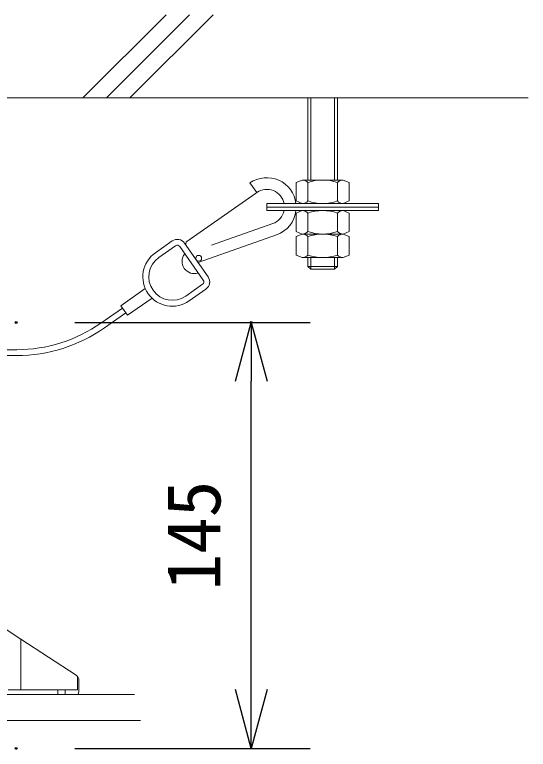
# Model space of a CAD drawing. Units: millimetres, scale not verified. Extents: x -63 to 62, y -116 to 117.
# Drawn here: x 6.65 to 24.13, y 28.29 to 53.3 of the extents above; entities that cross this region are included whole.
import ezdxf
from ezdxf.enums import TextEntityAlignment as Align

# ---------------------------------------------------------------- set-up
doc = ezdxf.new("R2010")
doc.units = ezdxf.units.MM
doc.header["$LTSCALE"] = 0.125
doc.header["$PDMODE"] = 32
doc.header["$PDSIZE"] = 0.0625
for name, color, linetype, lineweight in [('0-0_0', 7, 'Continuous', 25), ('0-5_GAIKEI', 1, 'Continuous', 18), ('0-6_SUNPO', 7, 'Continuous', 25)]:
    doc.layers.add(name, color=color, linetype=linetype, lineweight=lineweight)
doc.layers.add('0-4_Defpoints', color=7, linetype='Continuous')
doc.styles.add('ＭＳ ゴシック', font='')
doc.styles.get('ＭＳ ゴシック').set_extended_font_data('MS Gothic')

# ---------------------------------------------------------------- blocks, each defined once
blk = doc.blocks.new('_OPEN30')
at = {"layer": '0-0_0'}
blk.add_line((0, 0), (-1, 0), dxfattribs=at)
blk.add_lwpolyline([(-1, 0.26795), (0, 0), (-1, -0.26795)], dxfattribs=at)
blk = doc.blocks.new('D3')
at = {"layer": '0-4_Defpoints'}
for p in [(7.8709, 43.4087), (15.8709, 43.4087), (7.8709, 28.9087)]:
    blk.add_point(p, dxfattribs=at)
at = {"layer": '0-6_SUNPO'}
for p, q in [((9.8709, 43.4087), (17.8709, 43.4087)), ((15.8709, 30.9087), (15.8709, 41.4087)), ((9.8709, 28.9087), (17.8709, 28.9087))]:
    blk.add_line(p, q, dxfattribs=at)
at = {"layer": '0-6_SUNPO', "xscale": 2, "yscale": 2}
for p, rotation in [((15.8709, 43.4087), 90), ((15.8709, 28.9087), 270)]:
    blk.add_blockref('_OPEN30', p, dxfattribs=dict(at, rotation=rotation))
at = {"layer": '0-6_SUNPO', "style": 'ＭＳ ゴシック'}
blk.add_text('145', height=1.833, rotation=90, dxfattribs=at).set_placement((15.3709, 34.2837), align=Align.BOTTOM_LEFT)

msp = doc.modelspace()

# ---------------------------------------------------------------- linework, layer by layer
at = {"layer": '0-5_GAIKEI'}
for p, q in [((8.9689, 50.4688), (11.7974, 53.2972)), ((9.7689, 50.4688), (12.5974, 53.2972)), ((10.5689, 50.4688), (13.3974, 53.2972)), ((16.6279, 50.4688), (16.6279, 47.6688)), ((16.7279, 50.4688), (16.7279, 47.6688)), ((17.5279, 50.4688), (17.5279, 47.6688)), ((17.6279, 50.4688), (17.6279, 47.6688)), ((14.8838, 47.2403), (14.6543, 47.568)), ((16.2279, 47.583), (16.4279, 47.6688)), ((16.2279, 47.583), (16.2279, 46.9546)), ((17.8279, 47.6688), (16.4279, 47.6688)), ((16.6279, 47.583), (16.6279, 46.9546)), ((17.6279, 47.583), (17.6279, 46.9546)), ((17.8279, 47.6688), (18.0279, 47.583)), ((18.0279, 46.9546), (18.0279, 47.583)), ((12.5082, 45.5769), (14.9604, 47.294)), ((16.4279, 46.8688), (16.2279, 46.9546)), ((18.0279, 46.9546), (17.8279, 46.8688)), ((19.0279, 46.7488), (15.2279, 46.7488)), ((16.2279, 46.543), (16.4279, 46.6288)), ((16.2279, 46.543), (16.2279, 45.9146)), ((16.6279, 46.543), (16.6279, 45.9146)), ((17.6279, 46.543), (17.6279, 45.9146)), ((17.8279, 46.6288), (18.0279, 46.543)), ((18.0279, 45.9146), (18.0279, 46.543)), ((13.3422, 45.4491), (15.4271, 46.1828)), ((12.8852, 44.8643), (15.5599, 45.8055)), ((16.4279, 45.8288), (16.2279, 45.9146)), ((16.2279, 45.743), (16.4279, 45.8288)), ((17.8279, 45.8288), (16.4279, 45.8288)), ((18.0279, 45.9146), (17.8279, 45.8288)), ((17.8279, 45.8288), (18.0279, 45.743)), ((11.4351, 45.1918), (12.0085, 45.5933)), ((16.2279, 45.743), (16.2279, 45.1146)), ((16.6279, 45.743), (16.6279, 45.1146)), ((17.6279, 45.743), (17.6279, 45.1146)), ((18.0279, 45.1146), (18.0279, 45.743)), ((12.1232, 45.4294), (11.5498, 45.0279)), ((13.0655, 44.2581), (12.2625, 45.4049)), ((12.4263, 45.5196), (13.2293, 44.3728)), ((12.4837, 45.4377), (12.8278, 44.9462)), ((16.4279, 45.0288), (16.2279, 45.1146)), ((16.4279, 45.0288), (17.8279, 45.0288)), ((16.7279, 45.0288), (16.7279, 44.6288)), ((17.5279, 45.0288), (17.5279, 44.6288)), ((17.6279, 45.0288), (17.6279, 44.7288)), ((18.0279, 45.1146), (17.8279, 45.0288)), ((12.4675, 43.7173), (13.0409, 44.1188)), ((11.0913, 43.9744), (10.2556, 43.3893)), ((13.1556, 43.955), (12.5822, 43.5534)), ((10.4851, 43.0616), (11.3208, 43.6468)), ((10.313, 43.3074), (9.5829, 42.7962)), ((10.2556, 43.3893), (10.4851, 43.0616)), ((9.6976, 42.6323), (10.4277, 43.1435)), ((6.715, 41.8919), (5.5813, 41.8919)), ((5.5813, 41.6919), (6.715, 41.6919))]:
    msp.add_line(p, q, dxfattribs=at)
at = {"layer": '0-5_GAIKEI', "color": 7}
for p, q in [((24.1279, 50.4688), (-27.6808, 50.4688)), ((6.8567, 32.0356), (6.0026, 32.5926)), ((6.8567, 30.3088), (6.8567, 32.0356)), ((6.8567, 32.0356), (8.739, 30.808)), ((8.7884, 30.3088), (8.7884, 30.7623)), ((8.8298, 30.3088), (8.8298, 30.6405)), ((6.4249, 30.3088), (8.7884, 30.3088)), ((8.1184, 30.3088), (8.1184, 30.1488)), ((8.3634, 30.3088), (8.3634, 30.1488)), ((8.8257, 30.2394), (8.8288, 30.2736)), ((8.8288, 30.2736), (8.8298, 30.3088)), ((5.9777, 30.1488), (8.7884, 30.1488)), ((8.7884, 30.1488), (8.7975, 30.1527)), ((8.7975, 30.1527), (8.8063, 30.1647)), ((8.8063, 30.1647), (8.8143, 30.1839)), ((8.8143, 30.1839), (8.8207, 30.2088)), ((8.8207, 30.2088), (8.8257, 30.2394)), ((5.7279, 29.2688), (10.9279, 29.2688))]:
    msp.add_line(p, q, dxfattribs=at)
at = {"layer": '0-5_GAIKEI'}
msp.add_lwpolyline([(15.2279, 46.6288), (19.0279, 46.6288), (19.0279, 46.8688), (15.2279, 46.8688)], close=True, dxfattribs=at)
msp.add_lwpolyline([(16.6279, 45.0288), (16.6279, 44.7288), (16.7279, 44.6288), (17.5279, 44.6288), (17.6279, 44.7288), (16.6279, 44.7288)], dxfattribs=at)
at = {"layer": '0-5_GAIKEI', "color": 7}
msp.add_lwpolyline([(5.7279, 29.2688), (5.7279, 30.1488), (10.7279, 30.1488)], dxfattribs=at)
at = {"layer": '0-5_GAIKEI'}
msp.add_circle((12.9097, 45.0035), 0.1, dxfattribs=at)
for centre, radius, start, end in [((15.2279, 46.7488), 1, 6.8921, 125), ((16.4279, 47.3928), 0.276, 43.5679, 90), ((17.1279, 46.1688), 1.5, 70.52878, 109.47122), ((17.8279, 47.3928), 0.276, 90, 136.4321), ((15.2279, 46.7488), 0.6, 11.53696, 125), ((16.4279, 47.1449), 0.276, 270, 316.4321), ((17.1279, 48.3688), 1.5, 250.52878, 289.47122), ((17.8279, 47.1449), 0.276, 223.5679, 270), ((15.2279, 46.7488), 0.6, 289.38771, 348.46304), ((15.2279, 46.7488), 1, 289.38771, 353.1079), ((16.4279, 46.3528), 0.276, 43.5679, 90), ((17.1279, 45.1288), 1.5, 70.52878, 109.47122), ((17.8279, 46.3528), 0.276, 90, 136.4321), ((16.4279, 46.1049), 0.276, 270, 316.4321), ((16.4279, 45.5528), 0.276, 43.5679, 90), ((17.1279, 47.3288), 1.5, 250.52878, 289.47122), ((17.1279, 44.3288), 1.5, 70.52878, 109.47122), ((17.8279, 46.1049), 0.276, 223.5679, 270), ((17.8279, 45.5528), 0.276, 90, 136.4321), ((12.1806, 45.3475), 0.3, 35, 125), ((12.5656, 45.495), 0.1, 125, 215), ((12.1806, 45.3475), 0.1, 35, 125), ((12.0087, 44.3726), 1, 125, 305), ((12.0087, 44.3726), 0.8, 125, 305), ((12.7595, 44.8984), 0.4167, 141.2602, 288.7398), ((16.4279, 45.3049), 0.276, 270, 316.4321), ((17.1279, 46.5288), 1.5, 250.52878, 289.47122), ((17.8279, 45.3049), 0.276, 223.5679, 270), ((12.9836, 44.2007), 0.3, 305, 35), ((12.9836, 44.2007), 0.1, 305, 35), ((6.715, 46.8919), 5, 270, 305), ((6.715, 46.8919), 5.2, 270, 305)]:
    msp.add_arc(centre, radius, start, end, dxfattribs=at)
at = {"layer": '0-5_GAIKEI', "color": 7}
msp.add_arc((8.6301, 30.6405), 0.2, 0, 56.92311, dxfattribs=at)

# ---------------------------------------------------------------- block references
at = {"layer": '0-6_SUNPO'}
msp.add_blockref('D3', (-1.1728, -0.5914), dxfattribs=at)

doc.saveas('drawing.dxf')
